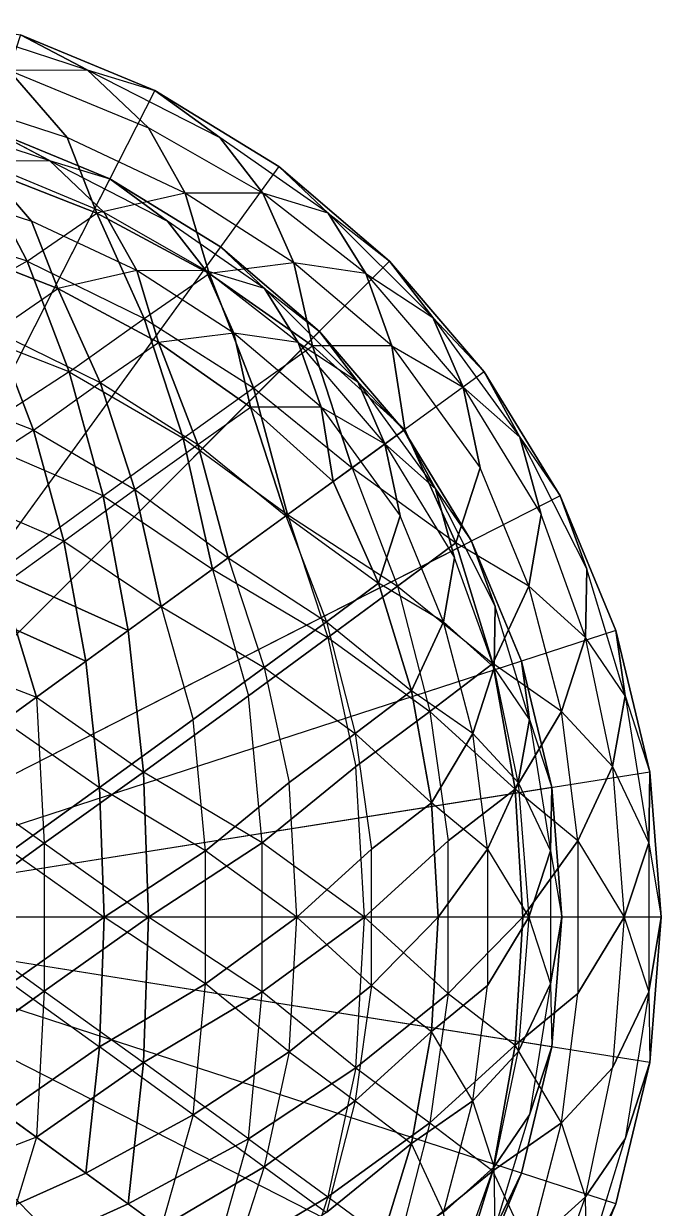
# Model space of a CAD drawing. Extents: x -140 to 778, y -205 to 202.
# Drawn here: x 340.9 to 386.4, y -159.3 to -74.8 of the extents above; entities that cross this region are included whole.
import ezdxf

# ---------------------------------------------------------------- set-up
doc = ezdxf.new("R2010")
doc.units = 0
doc.layers.add('L1', color=7, linetype='CONTINUOUS')

msp = doc.modelspace()

# ---------------------------------------------------------------- linework, layer by layer
at = {"layer": 'L1'}
for points, invisible_edges in [([(339.878784, -78.118965, -43.781261), (335.368744, -74.816307, -40.6189), (345.46875, -78.097984, -40.618896)], 8), ([(335.368744, -74.816307, -40.6189), (340.697357, -75.59967, -37.291515), (345.46875, -78.097984, -40.618896)], 8), ([(350.290009, -79.573082, -37.291512), (340.697357, -75.59967, -37.291515), (320.250183, -138.52951, -37.291508)], 136), ([(345.46875, -78.097984, -40.618896), (340.697357, -75.59967, -37.291515), (350.290009, -79.573082, -37.291512)], 136), ([(333.684418, -79.573074, -46.699223), (339.878784, -78.118965, -43.781261), (344.035431, -82.936325, -46.699219)], 8), ([(339.878784, -78.118965, -43.781261), (345.46875, -78.097984, -40.618896), (349.841583, -82.243347, -43.695042)], 8), ([(344.035431, -82.936325, -46.699219), (339.878784, -78.118965, -43.781261), (349.841583, -82.243347, -43.695042)], 8), ([(349.841583, -82.243347, -43.695042), (345.46875, -78.097984, -40.618896), (354.919128, -82.936325, -40.533188)], 8), ([(345.46875, -78.097984, -40.618896), (350.290009, -79.573082, -37.291512), (354.919128, -82.936325, -40.533188)], 136), ([(359.142975, -84.998192, -37.291508), (350.290009, -79.573082, -37.291512), (320.250183, -138.52951, -37.291508)], 136), ([(337.643585, -84.998192, -49.471756), (333.684418, -79.573074, -46.699223), (344.035431, -82.936325, -46.699219)], 8), ([(354.919128, -82.936325, -40.533188), (350.290009, -79.573082, -37.291512), (359.142975, -84.998192, -37.291508)], 136), ([(337.775726, -84.591522, -39.717579), (333.748901, -81.642715, -36.555222), (342.766724, -84.572792, -36.555218)], 8), ([(333.748901, -81.642715, -36.555222), (338.506561, -82.342148, -33.227833), (342.766724, -84.572792, -36.555218)], 136), ([(347.071442, -85.889839, -33.227829), (338.506561, -82.342148, -33.227833), (320.250183, -138.52951, -37.330921)], 136), ([(342.766724, -84.572792, -36.555218), (338.506561, -82.342148, -33.227833), (347.071442, -85.889839, -33.227829)], 136), ([(349.841583, -82.243347, -43.695042), (352.446442, -86.893631, -46.391041), (344.035431, -82.936325, -46.699219)], 8), ([(354.919128, -82.936325, -40.533188), (357.983765, -86.904671, -43.247028), (349.841583, -82.243347, -43.695042)], 8), ([(357.983765, -86.904671, -43.247028), (352.446442, -86.893631, -46.391041), (349.841583, -82.243347, -43.695042)], 8), ([(344.035431, -82.936325, -46.699219), (346.1586, -88.330734, -49.355293), (337.643585, -84.998192, -49.471756)], 8), ([(352.446442, -86.893631, -46.391041), (346.1586, -88.330734, -49.355293), (344.035431, -82.936325, -46.699219)], 8), ([(359.142975, -84.998192, -37.291508), (362.653534, -88.330742, -40.010277), (354.919128, -82.936325, -40.533188)], 136), ([(362.653534, -88.330742, -40.010277), (357.983765, -86.904671, -43.247028), (354.919128, -82.936325, -40.533188)], 136), ([(367.0383, -91.741432, -37.291508), (359.142975, -84.998192, -37.291508), (320.250183, -138.52951, -37.291508)], 136), ([(337.643585, -84.998192, -49.471756), (341.174469, -91.741417, -51.944363), (330.823456, -88.378166, -51.944366)], 8), ([(332.245026, -85.889832, -42.635544), (337.775726, -84.591522, -39.717579), (341.487, -88.892738, -42.635544)], 8), ([(341.174469, -91.741417, -51.944363), (337.643585, -84.998192, -49.471756), (346.1586, -88.330734, -49.355293)], 8), ([(337.775726, -84.591522, -39.717579), (342.766724, -84.572792, -36.555218), (346.671082, -88.27401, -39.631359)], 8), ([(341.487, -88.892738, -42.635544), (337.775726, -84.591522, -39.717579), (346.671082, -88.27401, -39.631359)], 8), ([(346.671082, -88.27401, -39.631359), (342.766724, -84.572792, -36.555218), (351.20459, -88.892738, -36.469505)], 8), ([(342.766724, -84.572792, -36.555218), (347.071442, -85.889839, -33.227829), (351.20459, -88.892738, -36.469505)], 136), ([(362.653534, -88.330742, -40.010277), (359.142975, -84.998192, -37.291508), (367.0383, -91.741432, -37.291508)], 136), ([(354.975891, -90.733688, -33.227829), (347.071442, -85.889839, -33.227829), (320.250183, -138.52951, -37.330921)], 136), ([(335.779999, -90.733681, -45.408073), (332.245026, -85.889832, -42.635544), (341.487, -88.892738, -42.635544)], 8), ([(351.20459, -88.892738, -36.469505), (347.071442, -85.889839, -33.227829), (354.975891, -90.733688, -33.227829)], 136), ([(352.446442, -86.893631, -46.391041), (354.178192, -92.623207, -49.008152), (346.1586, -88.330734, -49.355293)], 8), ([(357.983765, -86.904671, -43.247028), (360.216339, -91.87912, -45.901669), (352.446442, -86.893631, -46.391041)], 8), ([(360.216339, -91.87912, -45.901669), (354.178192, -92.623207, -49.008152), (352.446442, -86.893631, -46.391041)], 8), ([(362.653534, -88.330742, -40.010277), (365.353241, -92.623207, -42.677059), (357.983765, -86.904671, -43.247028)], 8), ([(365.353241, -92.623207, -42.677059), (360.216339, -91.87912, -45.901669), (357.983765, -86.904671, -43.247028)], 8), ([(341.174469, -91.741417, -51.944363), (334.151245, -95.746521, -54.281891), (330.823456, -88.378166, -51.944366)], 8), ([(341.174469, -91.741417, -51.944363), (346.1586, -88.330734, -49.355293), (349.541138, -95.835228, -51.717503)], 8), ([(346.671082, -88.27401, -39.631359), (348.996826, -92.426048, -42.327358), (341.487, -88.892738, -42.635544)], 8), ([(349.541138, -95.835228, -51.717503), (346.1586, -88.330734, -49.355293), (354.178192, -92.623207, -49.008152)], 8), ([(351.20459, -88.892738, -36.469505), (353.940887, -92.435905, -39.18335), (346.671082, -88.27401, -39.631359)], 8), ([(353.940887, -92.435905, -39.18335), (348.996826, -92.426048, -42.327358), (346.671082, -88.27401, -39.631359)], 8), ([(365.353241, -92.623207, -42.677059), (362.653534, -88.330742, -40.010277), (370.120605, -95.777695, -40.081165)], 136), ([(362.653534, -88.330742, -40.010277), (367.0383, -91.741432, -37.291508), (370.120605, -95.777695, -40.081165)], 136), ([(341.487, -88.892738, -42.635544), (343.38269, -93.709175, -45.291615), (335.779999, -90.733681, -45.408073)], 8), ([(348.996826, -92.426048, -42.327358), (343.38269, -93.709175, -45.291615), (341.487, -88.892738, -42.635544)], 8), ([(354.975891, -90.733688, -33.227829), (358.110321, -93.709175, -35.946598), (351.20459, -88.892738, -36.469505)], 136), ([(358.110321, -93.709175, -35.946598), (353.940887, -92.435905, -39.18335), (351.20459, -88.892738, -36.469505)], 136), ([(362.025269, -96.754433, -33.227829), (354.975891, -90.733688, -33.227829), (320.250183, -138.52951, -37.330921)], 136), ([(338.932587, -96.754425, -47.880688), (335.779999, -90.733681, -45.408073), (343.38269, -93.709175, -45.291615)], 8), ([(358.110321, -93.709175, -35.946598), (354.975891, -90.733688, -33.227829), (362.025269, -96.754433, -33.227829)], 136), ([(373.781525, -99.636742, -37.291508), (367.0383, -91.741432, -37.291508), (320.250183, -138.52951, -37.291508)], 136), ([(341.174469, -91.741417, -51.944363), (344.190155, -99.636734, -54.056175), (334.151245, -95.746521, -54.281891)], 8), ([(344.190155, -99.636734, -54.056175), (341.174469, -91.741417, -51.944363), (349.541138, -95.835228, -51.717503)], 8), ([(360.216339, -91.87912, -45.901669), (361.549011, -97.793503, -48.436958), (354.178192, -92.623207, -49.008152)], 8), ([(365.353241, -92.623207, -42.677059), (367.19046, -97.793503, -45.240852), (360.216339, -91.87912, -45.901669)], 8), ([(367.19046, -97.793503, -45.240852), (361.549011, -97.793503, -48.436958), (360.216339, -91.87912, -45.901669)], 8), ([(370.120605, -95.777695, -40.081165), (367.0383, -91.741432, -37.291508), (373.781525, -99.636742, -37.291508)], 136), ([(348.996826, -92.426048, -42.327358), (350.54303, -97.541733, -44.944469), (343.38269, -93.709175, -45.291615)], 8), ([(353.940887, -92.435905, -39.18335), (355.934235, -96.877365, -41.83799), (348.996826, -92.426048, -42.327358)], 8), ([(355.934235, -96.877365, -41.83799), (350.54303, -97.541733, -44.944469), (348.996826, -92.426048, -42.327358)], 8), ([(349.541138, -95.835228, -51.717503), (354.178192, -92.623207, -49.008152), (357.324554, -100.779182, -51.203388)], 8), ([(358.110321, -93.709175, -35.946598), (360.520752, -97.541733, -38.613377), (353.940887, -92.435905, -39.18335)], 136), ([(360.520752, -97.541733, -38.613377), (355.934235, -96.877365, -41.83799), (353.940887, -92.435905, -39.18335)], 8), ([(357.324554, -100.779182, -51.203388), (354.178192, -92.623207, -49.008152), (361.549011, -97.793503, -48.436958)], 8), ([(367.19046, -97.793503, -45.240852), (365.353241, -92.623207, -42.677059), (372.275757, -100.730736, -42.747902)], 8), ([(365.353241, -92.623207, -42.677059), (370.120605, -95.777695, -40.081165), (372.275757, -100.730736, -42.747902)], 136), ([(338.932587, -96.754425, -47.880688), (343.38269, -93.709175, -45.291615), (346.402802, -100.409615, -47.65382)], 8), ([(346.402802, -100.409615, -47.65382), (343.38269, -93.709175, -45.291615), (350.54303, -97.541733, -44.944469)], 8), ([(360.520752, -97.541733, -38.613377), (358.110321, -93.709175, -35.946598), (364.777344, -100.358246, -36.017487)], 136), ([(358.110321, -93.709175, -35.946598), (362.025269, -96.754433, -33.227829), (364.777344, -100.358246, -36.017487)], 136), ([(344.190155, -99.636734, -54.056175), (336.946411, -104.327003, -56.243362), (334.151245, -95.746521, -54.281891)], 8), ([(344.190155, -99.636734, -54.056175), (349.541138, -95.835228, -51.717503), (352.306152, -104.378593, -53.656139)], 8), ([(352.306152, -104.378593, -53.656139), (349.541138, -95.835228, -51.717503), (357.324554, -100.779182, -51.203388)], 8), ([(372.275757, -100.730736, -42.747902), (370.120605, -95.777695, -40.081165), (376.320404, -104.311012, -40.081165)], 136), ([(370.120605, -95.777695, -40.081165), (373.781525, -99.636742, -37.291508), (376.320404, -104.311012, -40.081165)], 136), ([(368.046021, -103.803825, -33.227829), (362.025269, -96.754433, -33.227829), (320.250183, -138.52951, -37.330921)], 136), ([(338.932587, -96.754425, -47.880688), (341.625153, -103.80381, -49.992493), (332.661835, -100.330406, -50.218212)], 8), ([(341.625153, -103.80381, -49.992493), (338.932587, -96.754425, -47.880688), (346.402802, -100.409615, -47.65382)], 8), ([(355.934235, -96.877365, -41.83799), (357.124115, -102.158066, -44.373276), (350.54303, -97.541733, -44.944469)], 8), ([(360.520752, -97.541733, -38.613377), (362.161133, -102.158073, -41.177174), (355.934235, -96.877365, -41.83799)], 8), ([(362.161133, -102.158073, -41.177174), (357.124115, -102.158066, -44.373276), (355.934235, -96.877365, -41.83799)], 8), ([(364.777344, -100.358246, -36.017487), (362.025269, -96.754433, -33.227829), (368.046021, -103.803825, -33.227829)], 136), ([(346.402802, -100.409615, -47.65382), (350.54303, -97.541733, -44.944469), (353.352295, -104.823853, -47.139709)], 8), ([(353.352295, -104.823853, -47.139709), (350.54303, -97.541733, -44.944469), (357.124115, -102.158066, -44.373276)], 8), ([(357.324554, -100.779182, -51.203388), (361.549011, -97.793503, -48.436958), (364.36972, -106.474815, -50.412258)], 8), ([(362.161133, -102.158073, -41.177174), (360.520752, -97.541733, -38.613377), (366.701599, -104.780602, -38.684223)], 8), ([(360.520752, -97.541733, -38.613377), (364.777344, -100.358246, -36.017487), (366.701599, -104.780602, -38.684223)], 136), ([(364.36972, -106.474815, -50.412258), (361.549011, -97.793503, -48.436958), (368.130066, -103.74276, -47.652641)], 8), ([(367.19046, -97.793503, -45.240852), (368.130066, -103.74276, -47.652641), (361.549011, -97.793503, -48.436958)], 8), ([(368.130066, -103.74276, -47.652641), (367.19046, -97.793503, -45.240852), (373.497803, -106.474815, -45.240852)], 8), ([(367.19046, -97.793503, -45.240852), (372.275757, -100.730736, -42.747902), (373.497803, -106.474815, -45.240852)], 8), ([(379.206635, -108.489731, -37.291508), (373.781525, -99.636742, -37.291508), (320.250183, -138.52951, -37.291508)], 136), ([(344.190155, -99.636734, -54.056175), (346.616333, -108.489716, -55.75518), (336.946411, -104.327003, -56.243362)], 8), ([(346.616333, -108.489716, -55.75518), (344.190155, -99.636734, -54.056175), (352.306152, -104.378593, -53.656139)], 8), ([(376.320404, -104.311012, -40.081165), (373.781525, -99.636742, -37.291508), (379.206635, -108.489731, -37.291508)], 136), ([(341.625153, -103.80381, -49.992493), (335.157532, -107.991554, -52.179684), (332.661835, -100.330406, -50.218212)], 8), ([(341.625153, -103.80381, -49.992493), (346.402802, -100.409615, -47.65382), (348.871582, -108.037621, -49.592461)], 8), ([(348.871582, -108.037621, -49.592461), (346.402802, -100.409615, -47.65382), (353.352295, -104.823853, -47.139709)], 8), ([(366.701599, -104.780602, -38.684223), (364.777344, -100.358246, -36.017487), (370.312866, -107.977272, -36.017483)], 136), ([(364.777344, -100.358246, -36.017487), (368.046021, -103.803825, -33.227829), (370.312866, -107.977272, -36.017483)], 136), ([(352.306152, -104.378593, -53.656139), (357.324554, -100.779182, -51.203388), (359.765717, -109.819832, -52.920979)], 8), ([(359.765717, -109.819832, -52.920979), (357.324554, -100.779182, -51.203388), (364.36972, -106.474815, -50.412258)], 8), ([(373.497803, -106.474815, -45.240852), (372.275757, -100.730736, -42.747902), (377.847321, -109.819839, -42.677055)], 8), ([(372.275757, -100.730736, -42.747902), (376.320404, -104.311012, -40.081165), (377.847321, -109.819839, -42.677055)], 136), ([(353.352295, -104.823853, -47.139709), (357.124115, -102.158066, -44.373276), (359.642639, -109.909241, -46.348579)], 8), ([(359.642639, -109.909241, -46.348579), (357.124115, -102.158066, -44.373276), (363.000092, -107.46991, -43.588959)], 8), ([(362.161133, -102.158073, -41.177174), (363.000092, -107.46991, -43.588959), (357.124115, -102.158066, -44.373276)], 8), ([(363.000092, -107.46991, -43.588959), (362.161133, -102.158073, -41.177174), (367.792694, -109.909248, -41.177174)], 8), ([(362.161133, -102.158073, -41.177174), (366.701599, -104.780602, -38.684223), (367.792694, -109.909248, -41.177174)], 8), ([(372.889862, -111.708275, -33.227829), (368.046021, -103.803825, -33.227829), (320.250183, -138.52951, -37.330921)], 136), ([(341.625153, -103.80381, -49.992493), (343.791382, -111.70826, -51.691502), (335.157532, -107.991554, -52.179684)], 8), ([(343.791382, -111.70826, -51.691502), (341.625153, -103.80381, -49.992493), (348.871582, -108.037621, -49.592461)], 8), ([(364.36972, -106.474815, -50.412258), (368.130066, -103.74276, -47.652641), (371.754486, -111.840164, -48.436958)], 8), ([(370.312866, -107.977272, -36.017483), (368.046021, -103.803825, -33.227829), (372.889862, -111.708275, -33.227829)], 136), ([(373.497803, -106.474815, -45.240852), (371.754486, -111.840164, -48.436958), (368.130066, -103.74276, -47.652641)], 8), ([(346.616333, -108.489716, -55.75518), (339.126251, -113.931557, -57.758652), (336.946411, -104.327003, -56.243362)], 8), ([(346.616333, -108.489716, -55.75518), (352.306152, -104.378593, -53.656139), (354.406067, -113.713837, -55.130829)], 8), ([(354.406067, -113.713837, -55.130829), (352.306152, -104.378593, -53.656139), (359.765717, -109.819832, -52.920979)], 8), ([(377.847321, -109.819839, -42.677055), (376.320404, -104.311012, -40.081165), (381.095428, -113.713844, -40.010277)], 136), ([(376.320404, -104.311012, -40.081165), (379.206635, -108.489731, -37.291508), (381.095428, -113.713844, -40.010277)], 136), ([(348.871582, -108.037621, -49.592461), (353.352295, -104.823853, -47.139709), (355.531891, -112.895859, -48.8573)], 8), ([(355.531891, -112.895859, -48.8573), (353.352295, -104.823853, -47.139709), (359.642639, -109.909241, -46.348579)], 8), ([(367.792694, -109.909248, -41.177174), (366.701599, -104.780602, -38.684223), (371.676178, -112.895866, -38.613377)], 136), ([(366.701599, -104.780602, -38.684223), (370.312866, -107.977272, -36.017483), (371.676178, -112.895866, -38.613377)], 136), ([(359.765717, -109.819832, -52.920979), (364.36972, -106.474815, -50.412258), (367.609497, -114.935234, -51.203384)], 8), ([(364.36972, -106.474815, -50.412258), (371.754486, -111.840164, -48.436958), (367.609497, -114.935234, -51.203384)], 8), ([(376.96759, -114.935234, -45.901669), (371.754486, -111.840164, -48.436958), (373.497803, -106.474815, -45.240852)], 8), ([(377.847321, -109.819839, -42.677055), (376.96759, -114.935234, -45.901669), (373.497803, -106.474815, -45.240852)], 8), ([(343.791382, -111.70826, -51.691502), (337.103821, -116.567055, -53.694965), (335.157532, -107.991554, -52.179684)], 8), ([(343.791382, -111.70826, -51.691502), (348.871582, -108.037621, -49.592461), (350.74649, -116.372658, -51.06715)], 8), ([(350.74649, -116.372658, -51.06715), (348.871582, -108.037621, -49.592461), (355.531891, -112.895859, -48.8573)], 8), ([(359.642639, -109.909241, -46.348579), (363.000092, -107.46991, -43.588959), (366.236176, -114.699738, -44.373276)], 8), ([(367.792694, -109.909248, -41.177174), (366.236176, -114.699738, -44.373276), (363.000092, -107.46991, -43.588959)], 8), ([(371.676178, -112.895866, -38.613377), (370.312866, -107.977272, -36.017483), (374.576294, -116.372665, -35.946594)], 136), ([(370.312866, -107.977272, -36.017483), (372.889862, -111.708275, -33.227829), (374.576294, -116.372665, -35.946594)], 136), ([(383.180054, -118.08239, -37.291508), (379.206635, -108.489731, -37.291508), (320.250183, -138.52951, -37.291508)], 136), ([(346.616333, -108.489716, -55.75518), (348.39328, -118.082375, -56.99955), (339.126251, -113.931557, -57.758652)], 8), ([(348.39328, -118.082375, -56.99955), (346.616333, -108.489716, -55.75518), (354.406067, -113.713837, -55.130829)], 8), ([(381.095428, -113.713844, -40.010277), (379.206635, -108.489731, -37.291508), (383.180054, -118.08239, -37.291508)], 136), ([(354.406067, -113.713837, -55.130829), (359.765717, -109.819832, -52.920979), (362.635498, -118.595718, -53.656136)], 8), ([(355.531891, -112.895859, -48.8573), (359.642639, -109.909241, -46.348579), (362.535278, -117.463188, -47.139706)], 8), ([(359.642639, -109.909241, -46.348579), (366.236176, -114.699738, -44.373276), (362.535278, -117.463188, -47.139706)], 8), ([(359.765717, -109.819832, -52.920979), (367.609497, -114.935234, -51.203384), (362.635498, -118.595718, -53.656136)], 8), ([(370.890717, -117.463196, -41.837986), (366.236176, -114.699738, -44.373276), (367.792694, -109.909248, -41.177174)], 8), ([(371.676178, -112.895866, -38.613377), (370.890717, -117.463196, -41.837986), (367.792694, -109.909248, -41.177174)], 8), ([(381.008667, -118.595726, -43.247028), (376.96759, -114.935234, -45.901669), (377.847321, -109.819839, -42.677055)], 8), ([(381.095428, -113.713844, -40.010277), (381.008667, -118.595726, -43.247028), (377.847321, -109.819839, -42.677055)], 136), ([(376.437561, -120.273148, -33.227825), (372.889862, -111.708275, -33.227829), (320.250183, -138.52951, -37.330921)], 136), ([(343.791382, -111.70826, -51.691502), (345.37793, -120.27314, -52.935871), (337.103821, -116.567055, -53.694965)], 8), ([(345.37793, -120.27314, -52.935871), (343.791382, -111.70826, -51.691502), (350.74649, -116.372658, -51.06715)], 8), ([(367.609497, -114.935234, -51.203384), (371.754486, -111.840164, -48.436958), (374.394012, -120.447929, -49.008148)], 8), ([(376.96759, -114.935234, -45.901669), (374.394012, -120.447929, -49.008148), (371.754486, -111.840164, -48.436958)], 8), ([(374.576294, -116.372665, -35.946594), (372.889862, -111.708275, -33.227829), (376.437561, -120.273148, -33.227825)], 136), ([(350.74649, -116.372658, -51.06715), (355.531891, -112.895859, -48.8573), (358.094208, -120.731483, -49.592457)], 8), ([(355.531891, -112.895859, -48.8573), (362.535278, -117.463188, -47.139706), (358.094208, -120.731483, -49.592457)], 8), ([(374.49881, -120.731491, -39.183346), (370.890717, -117.463196, -41.837986), (371.676178, -112.895866, -38.613377)], 136), ([(374.576294, -116.372665, -35.946594), (374.49881, -120.731491, -39.183346), (371.676178, -112.895866, -38.613377)], 136), ([(332.112274, -119.088455, -59.044167), (339.126251, -113.931557, -57.758652), (341.842346, -122.841911, -58.491413)], 8), ([(341.842346, -122.841911, -58.491413), (339.126251, -113.931557, -57.758652), (348.39328, -118.082375, -56.99955)], 8), ([(348.39328, -118.082375, -56.99955), (354.406067, -113.713837, -55.130829), (356.967346, -122.736664, -55.75518)], 8), ([(354.406067, -113.713837, -55.130829), (362.635498, -118.595718, -53.656136), (356.967346, -122.736664, -55.75518)], 8), ([(383.835754, -122.736679, -40.533184), (381.008667, -118.595726, -43.247028), (381.095428, -113.713844, -40.010277)], 136), ([(383.180054, -118.08239, -37.291508), (383.835754, -122.736679, -40.533184), (381.095428, -113.713844, -40.010277)], 136), ([(362.535278, -117.463188, -47.139706), (366.236176, -114.699738, -44.373276), (368.592896, -122.385239, -44.944466)], 8), ([(370.890717, -117.463196, -41.837986), (368.592896, -122.385239, -44.944466), (366.236176, -114.699738, -44.373276)], 8), ([(362.635498, -118.595718, -53.656136), (367.609497, -114.935234, -51.203384), (369.906281, -123.865463, -51.717495)], 8), ([(367.609497, -114.935234, -51.203384), (374.394012, -120.447929, -49.008148), (369.906281, -123.865463, -51.717495)], 8), ([(379.308044, -123.865463, -46.391037), (374.394012, -120.447929, -49.008148), (376.96759, -114.935234, -45.901669)], 8), ([(381.008667, -118.595726, -43.247028), (379.308044, -123.865463, -46.391037), (376.96759, -114.935234, -45.901669)], 8), ([(339.5289, -124.52272, -54.427731), (337.103821, -116.567055, -53.694965), (345.37793, -120.27314, -52.935871)], 8), ([(345.37793, -120.27314, -52.935871), (350.74649, -116.372658, -51.06715), (353.033356, -124.428749, -51.691502)], 8), ([(350.74649, -116.372658, -51.06715), (358.094208, -120.731483, -49.592457), (353.033356, -124.428749, -51.691502)], 8), ([(377.02301, -124.428764, -36.469501), (374.49881, -120.731491, -39.183346), (374.576294, -116.372665, -35.946594)], 136), ([(376.437561, -120.273148, -33.227825), (377.02301, -124.428764, -36.469501), (374.576294, -116.372665, -35.946594)], 136), ([(385.603912, -128.178528, -37.291504), (383.180054, -118.08239, -37.291508), (320.250183, -138.52951, -37.291508)], 136), ([(341.842346, -122.841911, -58.491413), (348.39328, -118.082375, -56.99955), (349.477264, -128.178513, -57.758644)], 8), ([(356.967346, -122.736664, -55.75518), (349.477264, -128.178513, -57.758644), (348.39328, -118.082375, -56.99955)], 8), ([(358.094208, -120.731483, -49.592457), (362.535278, -117.463188, -47.139706), (364.585968, -125.436607, -47.653816)], 8), ([(362.535278, -117.463188, -47.139706), (368.592896, -122.385239, -44.944466), (364.585968, -125.436607, -47.653816)], 8), ([(372.980408, -125.436607, -42.327358), (368.592896, -122.385239, -44.944466), (370.890717, -117.463196, -41.837986)], 8), ([(374.49881, -120.731491, -39.183346), (372.980408, -125.436607, -42.327358), (370.890717, -117.463196, -41.837986)], 8), ([(383.835754, -122.736679, -40.533184), (383.180054, -118.08239, -37.291508), (385.603912, -128.178528, -37.291504)], 136), ([(334.87851, -127.901421, -59.577885), (332.112274, -119.088455, -59.044167), (341.842346, -122.841911, -58.491413)], 8), ([(356.967346, -122.736664, -55.75518), (362.635498, -118.595718, -53.656136), (364.637299, -127.779823, -54.056171)], 8), ([(362.635498, -118.595718, -53.656136), (369.906281, -123.865463, -51.717495), (364.637299, -127.779823, -54.056171)], 8), ([(382.925781, -127.779839, -43.695038), (379.308044, -123.865463, -46.391037), (381.008667, -118.595726, -43.247028)], 8), ([(383.835754, -122.736679, -40.533184), (382.925781, -127.779839, -43.695038), (381.008667, -118.595726, -43.247028)], 136), ([(378.601715, -129.287552, -33.227825), (376.437561, -120.273148, -33.227825), (320.250183, -138.52951, -37.330921)], 136), ([(339.5289, -124.52272, -54.427731), (345.37793, -120.27314, -52.935871), (346.345795, -129.287552, -53.694965)], 8), ([(353.033356, -124.428749, -51.691502), (346.345795, -129.287552, -53.694965), (345.37793, -120.27314, -52.935871)], 8), ([(353.033356, -124.428749, -51.691502), (358.094208, -120.731483, -49.592457), (359.8815, -128.93158, -49.992489)], 8), ([(358.094208, -120.731483, -49.592457), (364.585968, -125.436607, -47.653816), (359.8815, -128.93158, -49.992489)], 8), ([(369.906281, -123.865463, -51.717495), (374.394012, -120.447929, -49.008148), (375.998199, -129.401459, -49.355289)], 8), ([(376.21051, -128.93158, -39.631359), (372.980408, -125.436607, -42.327358), (374.49881, -120.731491, -39.183346)], 136), ([(379.308044, -123.865463, -46.391037), (375.998199, -129.401459, -49.355289), (374.394012, -120.447929, -49.008148)], 8), ([(377.02301, -124.428764, -36.469501), (376.21051, -128.93158, -39.631359), (374.49881, -120.731491, -39.183346)], 136), ([(377.02301, -124.428764, -36.469501), (376.437561, -120.273148, -33.227825), (378.601715, -129.287552, -33.227825)], 136), ([(364.585968, -125.436607, -47.653816), (368.592896, -122.385239, -44.944466), (370.025208, -130.379456, -45.291611)], 8), ([(372.980408, -125.436607, -42.327358), (370.025208, -130.379456, -45.291611), (368.592896, -122.385239, -44.944466)], 8), ([(334.87851, -127.901421, -59.577885), (341.842346, -122.841911, -58.491413), (342.405334, -133.255646, -59.044163)], 8), ([(341.842346, -122.841911, -58.491413), (349.477264, -128.178513, -57.758644), (342.405334, -133.255646, -59.044163)], 8), ([(357.938141, -133.21965, -56.243362), (349.477264, -128.178513, -57.758644), (356.967346, -122.736664, -55.75518)], 8), ([(364.637299, -127.779823, -54.056171), (357.938141, -133.21965, -56.243362), (356.967346, -122.736664, -55.75518)], 8), ([(382.925781, -127.779839, -43.695038), (383.835754, -122.736679, -40.533184), (385.516968, -133.21965, -40.618893)], 136), ([(383.835754, -122.736679, -40.533184), (385.603912, -128.178528, -37.291504), (385.516968, -133.21965, -40.618893)], 136), ([(364.637299, -127.779823, -54.056171), (369.906281, -123.865463, -51.717495), (371.214294, -133.087677, -51.944359)], 8), ([(369.906281, -123.865463, -51.717495), (375.998199, -129.401459, -49.355289), (371.214294, -133.087677, -51.944359)], 8), ([(380.472504, -133.087692, -46.699215), (375.998199, -129.401459, -49.355289), (379.308044, -123.865463, -46.391037)], 8), ([(382.925781, -127.779839, -43.695038), (380.472504, -133.087692, -46.699215), (379.308044, -123.865463, -46.391037)], 8), ([(339.5289, -124.52272, -54.427731), (346.345795, -129.287552, -53.694965), (340.031555, -133.820694, -54.980484)], 8), ([(353.900146, -133.788559, -52.17968), (346.345795, -129.287552, -53.694965), (353.033356, -124.428749, -51.691502)], 8), ([(359.8815, -128.93158, -49.992489), (353.900146, -133.788559, -52.17968), (353.033356, -124.428749, -51.691502)], 8), ([(376.21051, -128.93158, -39.631359), (377.02301, -124.428764, -36.469501), (378.524078, -133.788559, -36.55521)], 136), ([(377.02301, -124.428764, -36.469501), (378.601715, -129.287552, -33.227825), (378.524078, -133.788559, -36.55521)], 136), ([(359.8815, -128.93158, -49.992489), (364.585968, -125.436607, -47.653816), (365.753845, -133.670731, -47.88068)], 8), ([(364.585968, -125.436607, -47.653816), (370.025208, -130.379456, -45.291611), (365.753845, -133.670731, -47.88068)], 8), ([(374.020111, -133.670731, -42.635536), (370.025208, -130.379456, -45.291611), (372.980408, -125.436607, -42.327358)], 8), ([(376.21051, -128.93158, -39.631359), (374.020111, -133.670731, -42.635536), (372.980408, -125.436607, -42.327358)], 8), ([(386.418549, -138.529526, -37.291504), (385.603912, -128.178528, -37.291504), (320.250183, -138.52951, -37.291508)], 136), ([(334.87851, -127.901421, -59.577885), (342.405334, -133.255646, -59.044163), (335.070953, -138.529526, -59.871052)], 8), ([(342.405334, -133.255646, -59.044163), (349.477264, -128.178513, -57.758644), (349.841583, -138.529526, -58.013767)], 8), ([(357.938141, -133.21965, -56.243362), (349.841583, -138.529526, -58.013767), (349.477264, -128.178513, -57.758644)], 8), ([(365.234894, -138.529526, -54.281883), (357.938141, -133.21965, -56.243362), (364.637299, -127.779823, -54.056171)], 8), ([(371.214294, -133.087677, -51.944359), (365.234894, -138.529526, -54.281883), (364.637299, -127.779823, -54.056171)], 8), ([(380.472504, -133.087692, -46.699215), (382.925781, -127.779839, -43.695038), (383.769623, -138.529541, -43.781246)], 8), ([(382.925781, -127.779839, -43.695038), (385.516968, -133.21965, -40.618893), (383.769623, -138.529541, -43.781246)], 136), ([(385.516968, -133.21965, -40.618893), (385.603912, -128.178528, -37.291504), (386.418549, -138.529526, -37.291504)], 136), ([(360.4151, -138.529526, -50.218204), (353.900146, -133.788559, -52.17968), (359.8815, -128.93158, -49.992489)], 8), ([(365.753845, -133.670731, -47.88068), (360.4151, -138.529526, -50.218204), (359.8815, -128.93158, -49.992489)], 8), ([(374.020111, -133.670731, -42.635536), (376.21051, -128.93158, -39.631359), (376.963959, -138.529526, -39.717571)], 136), ([(376.21051, -128.93158, -39.631359), (378.524078, -133.788559, -36.55521), (376.963959, -138.529526, -39.717571)], 136), ([(379.329071, -138.529526, -33.227825), (378.601715, -129.287552, -33.227825), (320.250183, -138.52951, -37.330921)], 136), ([(340.031555, -133.820694, -54.980484), (346.345795, -129.287552, -53.694965), (346.671082, -138.529526, -53.950089)], 8), ([(353.900146, -133.788559, -52.17968), (346.671082, -138.529526, -53.950089), (346.345795, -129.287552, -53.694965)], 8), ([(371.214294, -133.087677, -51.944359), (375.998199, -129.401459, -49.355289), (376.536346, -138.529526, -49.471745)], 8), ([(380.472504, -133.087692, -46.699215), (376.536346, -138.529526, -49.471745), (375.998199, -129.401459, -49.355289)], 8), ([(378.524078, -133.788559, -36.55521), (378.601715, -129.287552, -33.227825), (379.329071, -138.529526, -33.227825)], 136), ([(365.753845, -133.670731, -47.88068), (370.025208, -130.379456, -45.291611), (370.505676, -138.529526, -45.408066)], 8), ([(374.020111, -133.670731, -42.635536), (370.505676, -138.529526, -45.408066), (370.025208, -130.379456, -45.291611)], 8), ([(335.070953, -138.529526, -59.871052), (342.405334, -133.255646, -59.044163), (342.405304, -143.803406, -59.044163)], 8), ([(342.405334, -133.255646, -59.044163), (349.841583, -138.529526, -58.013767), (342.405304, -143.803406, -59.044163)], 8), ([(357.938141, -143.839401, -56.243359), (349.841583, -138.529526, -58.013767), (357.938141, -133.21965, -56.243362)], 8), ([(365.234894, -138.529526, -54.281883), (357.938141, -143.839401, -56.243359), (357.938141, -133.21965, -56.243362)], 8), ([(371.214264, -143.971375, -51.944359), (365.234894, -138.529526, -54.281883), (371.214294, -133.087677, -51.944359)], 8), ([(376.536346, -138.529526, -49.471745), (371.214264, -143.971375, -51.944359), (371.214294, -133.087677, -51.944359)], 8), ([(376.536346, -138.529526, -49.471745), (380.472504, -133.087692, -46.699215), (380.472504, -143.971375, -46.699211)], 8), ([(380.472504, -133.087692, -46.699215), (383.769623, -138.529541, -43.781246), (380.472504, -143.971375, -46.699211)], 8), ([(383.769623, -138.529541, -43.781246), (385.516968, -133.21965, -40.618893), (385.516937, -143.839417, -40.618893)], 136), ([(385.516968, -133.21965, -40.618893), (386.418549, -138.529526, -37.291504), (385.516937, -143.839417, -40.618893)], 136), ([(340.031555, -133.820694, -54.980484), (346.671082, -138.529526, -53.950089), (340.031555, -143.238342, -54.980488)], 8), ([(353.900116, -143.270493, -52.17968), (346.671082, -138.529526, -53.950089), (353.900146, -133.788559, -52.17968)], 8), ([(360.4151, -138.529526, -50.218204), (353.900116, -143.270493, -52.17968), (353.900146, -133.788559, -52.17968)], 8), ([(365.753815, -143.388321, -47.88068), (360.4151, -138.529526, -50.218204), (365.753845, -133.670731, -47.88068)], 8), ([(370.505676, -138.529526, -45.408066), (365.753815, -143.388321, -47.88068), (365.753845, -133.670731, -47.88068)], 8), ([(370.505676, -138.529526, -45.408066), (374.020111, -133.670731, -42.635536), (374.020111, -143.388321, -42.635536)], 8), ([(374.020111, -133.670731, -42.635536), (376.963959, -138.529526, -39.717571), (374.020111, -143.388321, -42.635536)], 8), ([(376.963959, -138.529526, -39.717571), (378.524078, -133.788559, -36.55521), (378.524078, -143.270493, -36.55521)], 136), ([(378.524078, -133.788559, -36.55521), (379.329071, -138.529526, -33.227825), (378.524078, -143.270493, -36.55521)], 136), ([(378.601715, -147.7715, -33.227825), (379.329071, -138.529526, -33.227825), (320.250183, -138.52951, -37.330921)], 136), ([(376.437561, -156.785904, -33.227825), (378.601715, -147.7715, -33.227825), (320.250183, -138.52951, -37.330921)], 136), ([(372.889862, -165.350784, -33.227821), (376.437561, -156.785904, -33.227825), (320.250183, -138.52951, -37.330921)], 136), ([(368.046021, -173.255234, -33.227821), (372.889862, -165.350784, -33.227821), (320.250183, -138.52951, -37.330921)], 136), ([(362.025269, -180.304611, -33.227821), (368.046021, -173.255234, -33.227821), (320.250183, -138.52951, -37.330921)], 136), ([(354.975861, -186.325348, -33.227821), (362.025269, -180.304611, -33.227821), (320.250183, -138.52951, -37.330921)], 136), ([(347.071411, -191.169205, -33.227821), (354.975861, -186.325348, -33.227821), (320.250183, -138.52951, -37.330921)], 136), ([(338.506561, -194.716888, -33.227825), (347.071411, -191.169205, -33.227821), (320.250183, -138.52951, -37.330921)], 136), ([(385.603912, -148.880539, -37.2915), (386.418549, -138.529526, -37.291504), (320.250183, -138.52951, -37.291508)], 136), ([(383.180054, -158.976669, -37.291504), (385.603912, -148.880539, -37.2915), (320.250183, -138.52951, -37.291508)], 136), ([(379.206635, -168.569336, -37.291504), (383.180054, -158.976669, -37.291504), (320.250183, -138.52951, -37.291508)], 136), ([(373.781525, -177.422318, -37.2915), (379.206635, -168.569336, -37.291504), (320.250183, -138.52951, -37.291508)], 136), ([(367.038269, -185.317627, -37.2915), (373.781525, -177.422318, -37.2915), (320.250183, -138.52951, -37.291508)], 136), ([(359.142975, -192.060852, -37.2915), (367.038269, -185.317627, -37.2915), (320.250183, -138.52951, -37.291508)], 136), ([(350.289978, -197.485962, -37.2915), (359.142975, -192.060852, -37.2915), (320.250183, -138.52951, -37.291508)], 136), ([(340.697327, -201.459381, -37.291504), (350.289978, -197.485962, -37.2915), (320.250183, -138.52951, -37.291508)], 136), ([(335.070953, -138.529526, -59.871052), (342.405304, -143.803406, -59.044163), (334.87851, -149.157623, -59.577885)], 8), ([(340.031555, -143.238342, -54.980488), (346.671082, -138.529526, -53.950089), (346.345764, -147.7715, -53.694965)], 8), ([(342.405304, -143.803406, -59.044163), (349.841583, -138.529526, -58.013767), (349.477264, -148.880539, -57.758644)], 8), ([(353.900116, -143.270493, -52.17968), (346.345764, -147.7715, -53.694965), (346.671082, -138.529526, -53.950089)], 8), ([(357.938141, -143.839401, -56.243359), (349.477264, -148.880539, -57.758644), (349.841583, -138.529526, -58.013767)], 8), ([(359.8815, -148.127472, -49.992489), (353.900116, -143.270493, -52.17968), (360.4151, -138.529526, -50.218204)], 8), ([(364.637268, -149.279236, -54.056168), (357.938141, -143.839401, -56.243359), (365.234894, -138.529526, -54.281883)], 8), ([(365.753815, -143.388321, -47.88068), (359.8815, -148.127472, -49.992489), (360.4151, -138.529526, -50.218204)], 8), ([(371.214264, -143.971375, -51.944359), (364.637268, -149.279236, -54.056168), (365.234894, -138.529526, -54.281883)], 8), ([(365.753815, -143.388321, -47.88068), (370.505676, -138.529526, -45.408066), (370.025177, -146.679596, -45.291611)], 8), ([(374.020111, -143.388321, -42.635536), (370.025177, -146.679596, -45.291611), (370.505676, -138.529526, -45.408066)], 8), ([(371.214264, -143.971375, -51.944359), (376.536346, -138.529526, -49.471745), (375.998199, -147.657608, -49.355289)], 8), ([(374.020111, -143.388321, -42.635536), (376.963959, -138.529526, -39.717571), (376.21051, -148.127472, -39.631355)], 136), ([(380.472504, -143.971375, -46.699211), (375.998199, -147.657608, -49.355289), (376.536346, -138.529526, -49.471745)], 8), ([(376.963959, -138.529526, -39.717571), (378.524078, -143.270493, -36.55521), (376.21051, -148.127472, -39.631355)], 136), ([(378.524078, -143.270493, -36.55521), (379.329071, -138.529526, -33.227825), (378.601715, -147.7715, -33.227825)], 136), ([(380.472504, -143.971375, -46.699211), (383.769623, -138.529541, -43.781246), (382.925751, -149.279236, -43.695034)], 8), ([(383.769623, -138.529541, -43.781246), (385.516937, -143.839417, -40.618893), (382.925751, -149.279236, -43.695034)], 136), ([(385.516937, -143.839417, -40.618893), (386.418549, -138.529526, -37.291504), (385.603912, -148.880539, -37.2915)], 136), ([(340.031555, -143.238342, -54.980488), (346.345764, -147.7715, -53.694965), (339.52887, -152.536316, -54.427734)], 8), ([(353.033325, -152.630295, -51.691498), (346.345764, -147.7715, -53.694965), (353.900116, -143.270493, -52.17968)], 8), ([(359.8815, -148.127472, -49.992489), (353.033325, -152.630295, -51.691498), (353.900116, -143.270493, -52.17968)], 8), ([(359.8815, -148.127472, -49.992489), (365.753815, -143.388321, -47.88068), (364.585968, -151.622452, -47.653816)], 8), ([(365.753815, -143.388321, -47.88068), (370.025177, -146.679596, -45.291611), (364.585968, -151.622452, -47.653816)], 8), ([(372.980377, -151.622437, -42.327354), (370.025177, -146.679596, -45.291611), (374.020111, -143.388321, -42.635536)], 8), ([(376.21051, -148.127472, -39.631355), (372.980377, -151.622437, -42.327354), (374.020111, -143.388321, -42.635536)], 8), ([(376.21051, -148.127472, -39.631355), (378.524078, -143.270493, -36.55521), (377.02301, -152.630295, -36.469501)], 136), ([(378.524078, -143.270493, -36.55521), (378.601715, -147.7715, -33.227825), (377.02301, -152.630295, -36.469501)], 136), ([(334.87851, -149.157623, -59.577885), (342.405304, -143.803406, -59.044163), (341.842346, -154.217133, -58.491413)], 8), ([(342.405304, -143.803406, -59.044163), (349.477264, -148.880539, -57.758644), (341.842346, -154.217133, -58.491413)], 8), ([(356.967316, -154.322388, -55.755177), (349.477264, -148.880539, -57.758644), (357.938141, -143.839401, -56.243359)], 8), ([(364.637268, -149.279236, -54.056168), (356.967316, -154.322388, -55.755177), (357.938141, -143.839401, -56.243359)], 8), ([(364.637268, -149.279236, -54.056168), (371.214264, -143.971375, -51.944359), (369.906281, -153.193604, -51.717499)], 8), ([(371.214264, -143.971375, -51.944359), (375.998199, -147.657608, -49.355289), (369.906281, -153.193604, -51.717499)], 8), ([(379.308014, -153.193604, -46.391037), (375.998199, -147.657608, -49.355289), (380.472504, -143.971375, -46.699211)], 8), ([(382.925751, -149.279236, -43.695034), (379.308014, -153.193604, -46.391037), (380.472504, -143.971375, -46.699211)], 8), ([(382.925751, -149.279236, -43.695034), (385.516937, -143.839417, -40.618893), (383.835754, -154.322388, -40.53318)], 136), ([(385.516937, -143.839417, -40.618893), (385.603912, -148.880539, -37.2915), (383.835754, -154.322388, -40.53318)], 136), ([(364.585968, -151.622452, -47.653816), (370.025177, -146.679596, -45.291611), (368.592896, -154.673813, -44.944466)], 8), ([(372.980377, -151.622437, -42.327354), (368.592896, -154.673813, -44.944466), (370.025177, -146.679596, -45.291611)], 8), ([(339.52887, -152.536316, -54.427734), (346.345764, -147.7715, -53.694965), (345.37793, -156.785904, -52.935871)], 8), ([(353.033325, -152.630295, -51.691498), (345.37793, -156.785904, -52.935871), (346.345764, -147.7715, -53.694965)], 8), ([(369.906281, -153.193604, -51.717499), (375.998199, -147.657608, -49.355289), (374.394012, -156.61113, -49.008144)], 8), ([(379.308014, -153.193604, -46.391037), (374.394012, -156.61113, -49.008144), (375.998199, -147.657608, -49.355289)], 8), ([(377.02301, -152.630295, -36.469501), (378.601715, -147.7715, -33.227825), (376.437561, -156.785904, -33.227825)], 136), ([(353.033325, -152.630295, -51.691498), (359.8815, -148.127472, -49.992489), (358.094177, -156.32756, -49.592453)], 8), ([(359.8815, -148.127472, -49.992489), (364.585968, -151.622452, -47.653816), (358.094177, -156.32756, -49.592453)], 8), ([(374.49881, -156.32756, -39.183342), (372.980377, -151.622437, -42.327354), (376.21051, -148.127472, -39.631355)], 136), ([(377.02301, -152.630295, -36.469501), (374.49881, -156.32756, -39.183342), (376.21051, -148.127472, -39.631355)], 136), ([(334.87851, -149.157623, -59.577885), (341.842346, -154.217133, -58.491413), (332.112244, -157.970581, -59.044163)], 8), ([(341.842346, -154.217133, -58.491413), (349.477264, -148.880539, -57.758644), (348.39328, -158.976669, -56.99955)], 8), ([(356.967316, -154.322388, -55.755177), (348.39328, -158.976669, -56.99955), (349.477264, -148.880539, -57.758644)], 8), ([(356.967316, -154.322388, -55.755177), (364.637268, -149.279236, -54.056168), (362.635468, -158.463333, -53.656132)], 8), ([(364.637268, -149.279236, -54.056168), (369.906281, -153.193604, -51.717499), (362.635468, -158.463333, -53.656132)], 8), ([(381.008667, -158.463333, -43.247025), (379.308014, -153.193604, -46.391037), (382.925751, -149.279236, -43.695034)], 8), ([(383.835754, -154.322388, -40.53318), (381.008667, -158.463333, -43.247025), (382.925751, -149.279236, -43.695034)], 136), ([(383.835754, -154.322388, -40.53318), (385.603912, -148.880539, -37.2915), (383.180054, -158.976669, -37.291504)], 136), ([(358.094177, -156.32756, -49.592453), (364.585968, -151.622452, -47.653816), (362.535278, -159.595856, -47.139702)], 8), ([(364.585968, -151.622452, -47.653816), (368.592896, -154.673813, -44.944466), (362.535278, -159.595856, -47.139702)], 8), ([(370.890717, -159.595856, -41.837986), (368.592896, -154.673813, -44.944466), (372.980377, -151.622437, -42.327354)], 8), ([(374.49881, -156.32756, -39.183342), (370.890717, -159.595856, -41.837986), (372.980377, -151.622437, -42.327354)], 8), ([(339.52887, -152.536316, -54.427734), (345.37793, -156.785904, -52.935871), (337.10379, -160.491989, -53.694962)], 8), ([(345.37793, -156.785904, -52.935871), (353.033325, -152.630295, -51.691498), (350.74649, -160.686386, -51.067146)], 8), ([(353.033325, -152.630295, -51.691498), (358.094177, -156.32756, -49.592453), (350.74649, -160.686386, -51.067146)], 8), ([(374.576263, -160.686386, -35.94659), (374.49881, -156.32756, -39.183342), (377.02301, -152.630295, -36.469501)], 136), ([(376.437561, -156.785904, -33.227825), (374.576263, -160.686386, -35.94659), (377.02301, -152.630295, -36.469501)], 136), ([(362.635468, -158.463333, -53.656132), (369.906281, -153.193604, -51.717499), (367.609497, -162.123825, -51.203384)], 8), ([(369.906281, -153.193604, -51.717499), (374.394012, -156.61113, -49.008144), (367.609497, -162.123825, -51.203384)], 8), ([(376.96759, -162.123825, -45.901665), (374.394012, -156.61113, -49.008144), (379.308014, -153.193604, -46.391037)], 8), ([(381.008667, -158.463333, -43.247025), (376.96759, -162.123825, -45.901665), (379.308014, -153.193604, -46.391037)], 8), ([(341.842346, -154.217133, -58.491413), (339.126251, -163.127487, -57.75864), (332.112244, -157.970581, -59.044163)], 8), ([(341.842346, -154.217133, -58.491413), (348.39328, -158.976669, -56.99955), (339.126251, -163.127487, -57.75864)], 8), ([(348.39328, -158.976669, -56.99955), (356.967316, -154.322388, -55.755177), (354.406036, -163.345215, -55.130825)], 8), ([(356.967316, -154.322388, -55.755177), (362.635468, -158.463333, -53.656132), (354.406036, -163.345215, -55.130825)], 8), ([(381.095428, -163.345215, -40.010273), (381.008667, -158.463333, -43.247025), (383.835754, -154.322388, -40.53318)], 136), ([(383.180054, -158.976669, -37.291504), (381.095428, -163.345215, -40.010273), (383.835754, -154.322388, -40.53318)], 136), ([(362.535278, -159.595856, -47.139702), (368.592896, -154.673813, -44.944466), (366.236145, -162.359314, -44.373272)], 8), ([(370.890717, -159.595856, -41.837986), (366.236145, -162.359314, -44.373272), (368.592896, -154.673813, -44.944466)], 8), ([(343.791351, -165.350784, -51.691498), (337.10379, -160.491989, -53.694962), (345.37793, -156.785904, -52.935871)], 8), ([(345.37793, -156.785904, -52.935871), (350.74649, -160.686386, -51.067146), (343.791351, -165.350784, -51.691498)], 8), ([(350.74649, -160.686386, -51.067146), (358.094177, -156.32756, -49.592453), (355.531891, -164.163177, -48.857296)], 8), ([(358.094177, -156.32756, -49.592453), (362.535278, -159.595856, -47.139702), (355.531891, -164.163177, -48.857296)], 8), ([(367.609497, -162.123825, -51.203384), (374.394012, -156.61113, -49.008144), (371.754486, -165.218903, -48.436951)], 8), ([(371.676178, -164.163177, -38.613373), (370.890717, -159.595856, -41.837986), (374.49881, -156.32756, -39.183342)], 136), ([(374.576263, -160.686386, -35.94659), (371.676178, -164.163177, -38.613373), (374.49881, -156.32756, -39.183342)], 136), ([(376.96759, -162.123825, -45.901665), (371.754486, -165.218903, -48.436951), (374.394012, -156.61113, -49.008144)], 8), ([(374.576263, -160.686386, -35.94659), (376.437561, -156.785904, -33.227825), (372.889862, -165.350784, -33.227821)], 136), ([(354.406036, -163.345215, -55.130825), (362.635468, -158.463333, -53.656132), (359.765686, -167.239227, -52.920975)], 8), ([(362.635468, -158.463333, -53.656132), (367.609497, -162.123825, -51.203384), (359.765686, -167.239227, -52.920975)], 8), ([(377.84729, -167.239227, -42.677052), (376.96759, -162.123825, -45.901665), (381.008667, -158.463333, -43.247025)], 8), ([(381.095428, -163.345215, -40.010273), (377.84729, -167.239227, -42.677052), (381.008667, -158.463333, -43.247025)], 136), ([(346.616302, -168.569336, -55.755177), (339.126251, -163.127487, -57.75864), (348.39328, -158.976669, -56.99955)], 8), ([(348.39328, -158.976669, -56.99955), (354.406036, -163.345215, -55.130825), (346.616302, -168.569336, -55.755177)], 8), ([(381.095428, -163.345215, -40.010273), (383.180054, -158.976669, -37.291504), (379.206635, -168.569336, -37.291504)], 136)]:
    msp.add_3dface(points, dxfattribs=dict(at, invisible_edges=invisible_edges))

doc.saveas('drawing.dxf')
